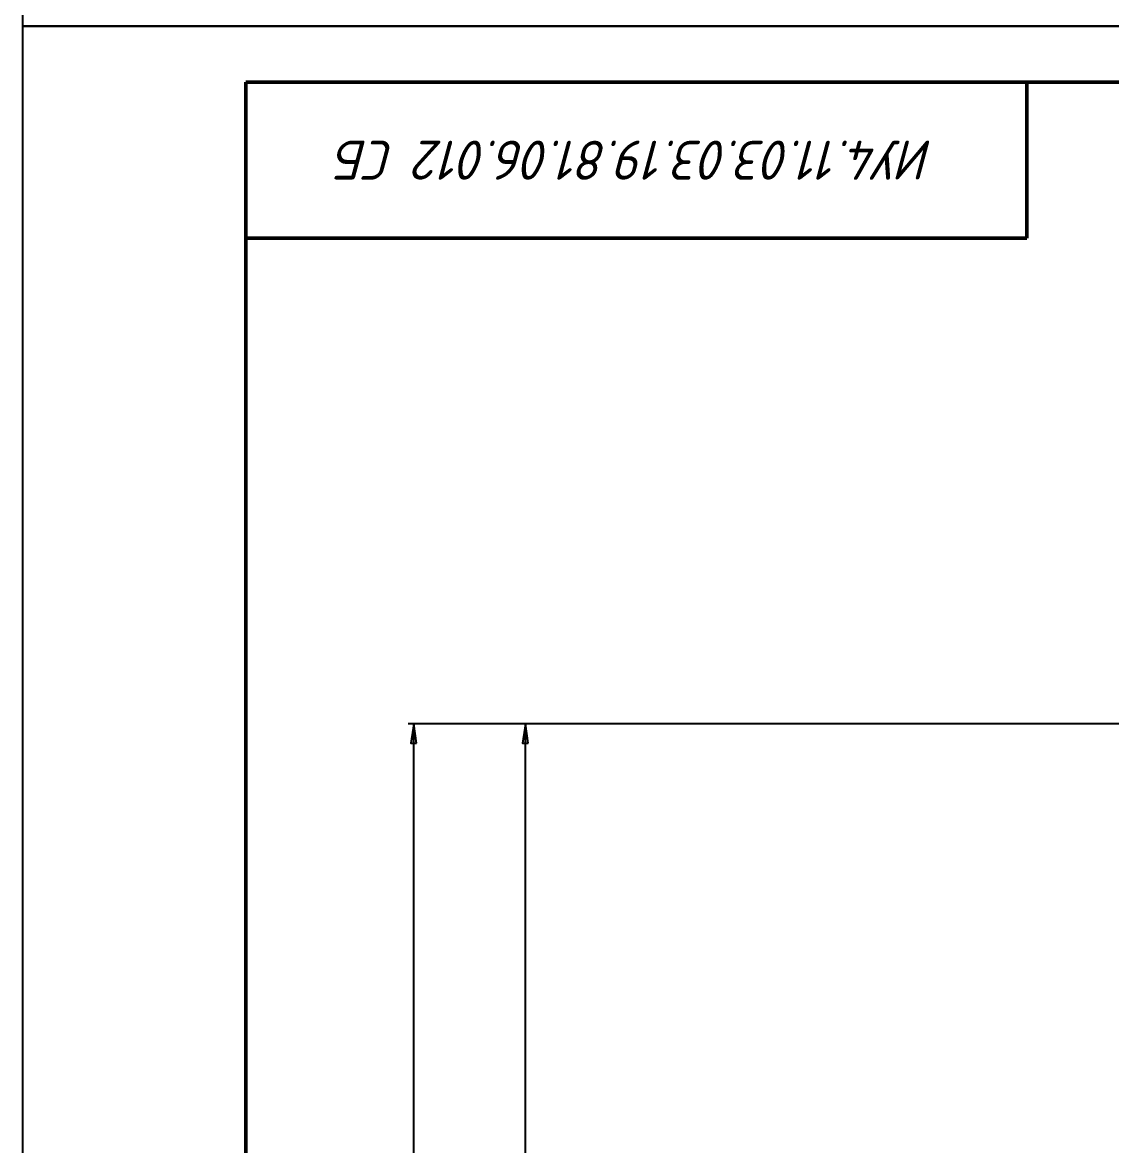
# Model space of a CAD drawing. Header units: inches. Extents: x -14 to 5184, y -66 to 1689.
# Drawn here: x 2522.8 to 2620.3, y 734.9 to 835.6 of the extents above; entities that cross this region are included whole.
import ezdxf

# ---------------------------------------------------------------- set-up
doc = ezdxf.new("R2010")
doc.units = ezdxf.units.IN
doc.header["$MEASUREMENT"] = 0
for name, color, linetype, lineweight in [('Видимые тонкие (ГОСТ)', 7, 'Continuous', 25), ('Видимый контур (ГОСТ)', 7, 'Continuous', 50), ('Размер (ГОСТ)', 7, 'Continuous', 25), ('Текст', 7, 'Continuous', 15)]:
    doc.layers.add(name, color=color, linetype=linetype, lineweight=lineweight)
doc.styles.get("Standard").update_dxf_attribs({"font": 'gost_b.ttf', "oblique": 15})
doc.styles.add('Standart 3.0', font='gost_b.ttf', dxfattribs={"oblique": 15, "height": 3})
doc.dimstyles.new('Обычный (ГОСТ)', dxfattribs={"dimscale": 0.5, "dimtxt": 3.5, "dimasz": 3.5, "dimexe": 1, "dimexo": 0, "dimgap": 0.5, "dimtad": 1, "dimrnd": 1e-08, "dimtxsty": 'Standart 3.0', "dimblk": 'Filled-1', "dimblk1": 'Filled-1', "dimblk2": 'Filled-1', "dimcen": 0.09, "dimdle": 15, "dimclrd": 256, "dimclre": 256, "dimclrt": 256, "dimazin": 2, "dimtfac": 0.714286, "dimtmove": 0, "dimatfit": 3, "dimfxl": 1, "dimtolj": 1, "dimlwd": 25, "dimlwe": 25, "dimarcsym": 0})

# ---------------------------------------------------------------- blocks, each defined once
blk = doc.blocks.new('Filled-1')
at = {"color": 0}
for p, q in [((0, 0), (-1, 0.143)), ((-1, 0.143), (-1, -0.143)), ((-1, 0), (0, 0)), ((-1, -0.143), (0, 0))]:
    blk.add_line(p, q, dxfattribs=at)
at = {"color": 0, "flags": 128}
blk.add_lwpolyline([(-1, -0.143), (0, 0), (-1, 0.143), (-1, -0.143)], dxfattribs=at)
at = {"color": 0}
blk.add_solid([(-1, -0.143), (0, 0), (-1, 0.143), (-1, -0.143)], dxfattribs=at)
blk = doc.blocks.new('*D135')
at = {"layer": 'Размер (ГОСТ)', "lineweight": 25, "ltscale": 0.5, "transparency": 16777216}
for p, q in [((2677.7, 772.71), (2557.33, 772.71)), ((2557.83, 669.57), (2557.83, 770.96)), ((2677.7, 667.82), (2557.33, 667.82))]:
    blk.add_line(p, q, dxfattribs=at)
at = {"layer": 'Размер (ГОСТ)', "lineweight": 25, "ltscale": 0.5, "transparency": 16777216, "xscale": 1.75, "yscale": 1.75, "zscale": 1.75}
for p, rotation in [((2557.83, 772.71), 90), ((2557.83, 667.82), 270)]:
    blk.add_blockref('Filled-1', p, dxfattribs=dict(at, rotation=rotation))
at = {"layer": 'Размер (ГОСТ)', "ltscale": 0.5, "transparency": 16777216, "insert": (2555.78, 720.26), "char_height": 3, "attachment_point": 5, "rotation": 90, "style": 'Standart 3.0'}
blk.add_mtext('\\A1;{\\fGOST type B|b0|i0|c204|p0;105}%%P{\\fGOST type B|b0|i0|c204|p0;0,2}', dxfattribs=at)
blk = doc.blocks.new('*D141')
at = {"layer": 'Размер (ГОСТ)', "lineweight": 25, "ltscale": 0.5, "transparency": 16777216}
for p, q in [((2617.76, 772.71), (2567.33, 772.71)), ((2567.83, 672.57), (2567.83, 770.96)), ((2622.7, 670.82), (2567.33, 670.82))]:
    blk.add_line(p, q, dxfattribs=at)
at = {"layer": 'Размер (ГОСТ)', "lineweight": 25, "ltscale": 0.5, "transparency": 16777216, "xscale": 1.75, "yscale": 1.75, "zscale": 1.75}
for p, rotation in [((2567.83, 772.71), 90), ((2567.83, 670.82), 270)]:
    blk.add_blockref('Filled-1', p, dxfattribs=dict(at, rotation=rotation))
at = {"layer": 'Размер (ГОСТ)', "ltscale": 0.5, "transparency": 16777216, "insert": (2565.78, 721.76), "char_height": 3, "attachment_point": 5, "rotation": 90, "style": 'Standart 3.0'}
blk.add_mtext('\\A1;{\\fGOST type B|b0|i0|c204|p0;102}%%P{\\fGOST type B|b0|i0|c204|p0;0,2}', dxfattribs=at)

msp = doc.modelspace()

# ---------------------------------------------------------------- linework, layer by layer
at = {"layer": 'Видимые тонкие (ГОСТ)', "transparency": 33554684}
for p, q in [((2522.7701, 1255.2356), (2522.7701, 835.2356)), ((2522.7701, 835.2356), (3116.7701, 835.2356)), ((3116.7701, 835.2356), (2522.7701, 835.2356)), ((2522.7701, 835.2356), (2522.7701, 415.2356))]:
    msp.add_line(p, q, dxfattribs=at)
at = {"layer": 'Видимый контур (ГОСТ)', "transparency": 33554684}
for p, q in [((3111.7701, 830.2356), (2542.7701, 830.2356)), ((2542.7701, 830.2356), (2542.7701, 420.2356)), ((2612.7701, 816.2356), (2612.7701, 830.2356)), ((2612.7701, 816.2356), (2542.7701, 816.2356))]:
    msp.add_line(p, q, dxfattribs=at)

# ---------------------------------------------------------------- texts
at = {"layer": 'Текст', "color": 0, "transparency": 33554684, "insert": (2577.7701, 823.2356), "char_height": 3.5, "attachment_point": 5, "rotation": 180}
msp.add_mtext_dynamic_manual_height_columns('\\pxqc;{\\fGOST type B|b0|i0|c204|p0;ИУ4.11.03.03.19.81.06.012 СБ}', width=69.742063, gutter_width=12.5, heights=[0], dxfattribs=at)

# ---------------------------------------------------------------- dimensions: what is measured, and where the dimension line sits
at = {"layer": 'Размер (ГОСТ)', "ltscale": 0.5}
for base, p1, p2, text, picture, middle in [((2557.8284, 772.7096), (2677.6964, 667.8202), (2677.6964, 772.7096), '{\\fGOST type B|b0|i0|c204|p0;105}%%P{\\fGOST type B|b0|i0|c204|p0;0,2}', '*D135', (2557.8284, 720.2649)), ((2567.8284, 772.7096), (2622.6983, 670.8202), (2617.7583, 772.7096), '{\\fGOST type B|b0|i0|c204|p0;102}%%P{\\fGOST type B|b0|i0|c204|p0;0,2}', '*D141', (2567.8284, 721.7649))]:
    dim = msp.add_linear_dim(base=base, p1=p1, p2=p2, angle=90, text=text, dimstyle='Обычный (ГОСТ)', dxfattribs=at)
    dim.commit()
    dim.dimension.update_dxf_attribs({"geometry": picture, "text_midpoint": middle, "dimtype": 160})

doc.saveas('drawing.dxf')
